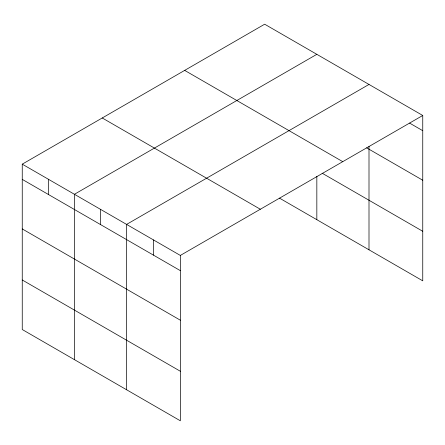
<?xml version="1.0" encoding="UTF-8"?>
<svg xmlns="http://www.w3.org/2000/svg" width="445" height="445" viewBox="0 0 445 445"><rect width="100%" height="100%" fill="white"/><g stroke="black" fill="none" stroke-linecap="round" stroke-linejoin="round"><path stroke-width="0.67" d="M22.25 164.161L180.336 255.43L180.336 420.792L22.25 329.522L22.25 164.161L264.664 24.208L422.75 115.478L422.75 280.839L279.482 198.125M316.834 54.323L74.421 194.281L74.421 359.643M369 84.444L126.586 224.402L126.586 389.764M180.336 255.43L422.75 115.478M409.611 123.104L422.75 130.691M366.63 147.84L422.75 180.236M184.669 70.393L342.756 161.663M322.169 173.216L422.75 231.289M102.244 117.975L260.331 209.245M22.25 179.38L180.336 270.649M22.25 228.925L180.336 320.194M22.25 279.977L180.336 371.247M369 146.455L369 249.806M316.834 176.331L316.834 219.685M153.464 239.916L153.464 255.13M100.503 209.339L100.503 224.558M48.333 179.224L48.333 194.437"/></g></svg>
